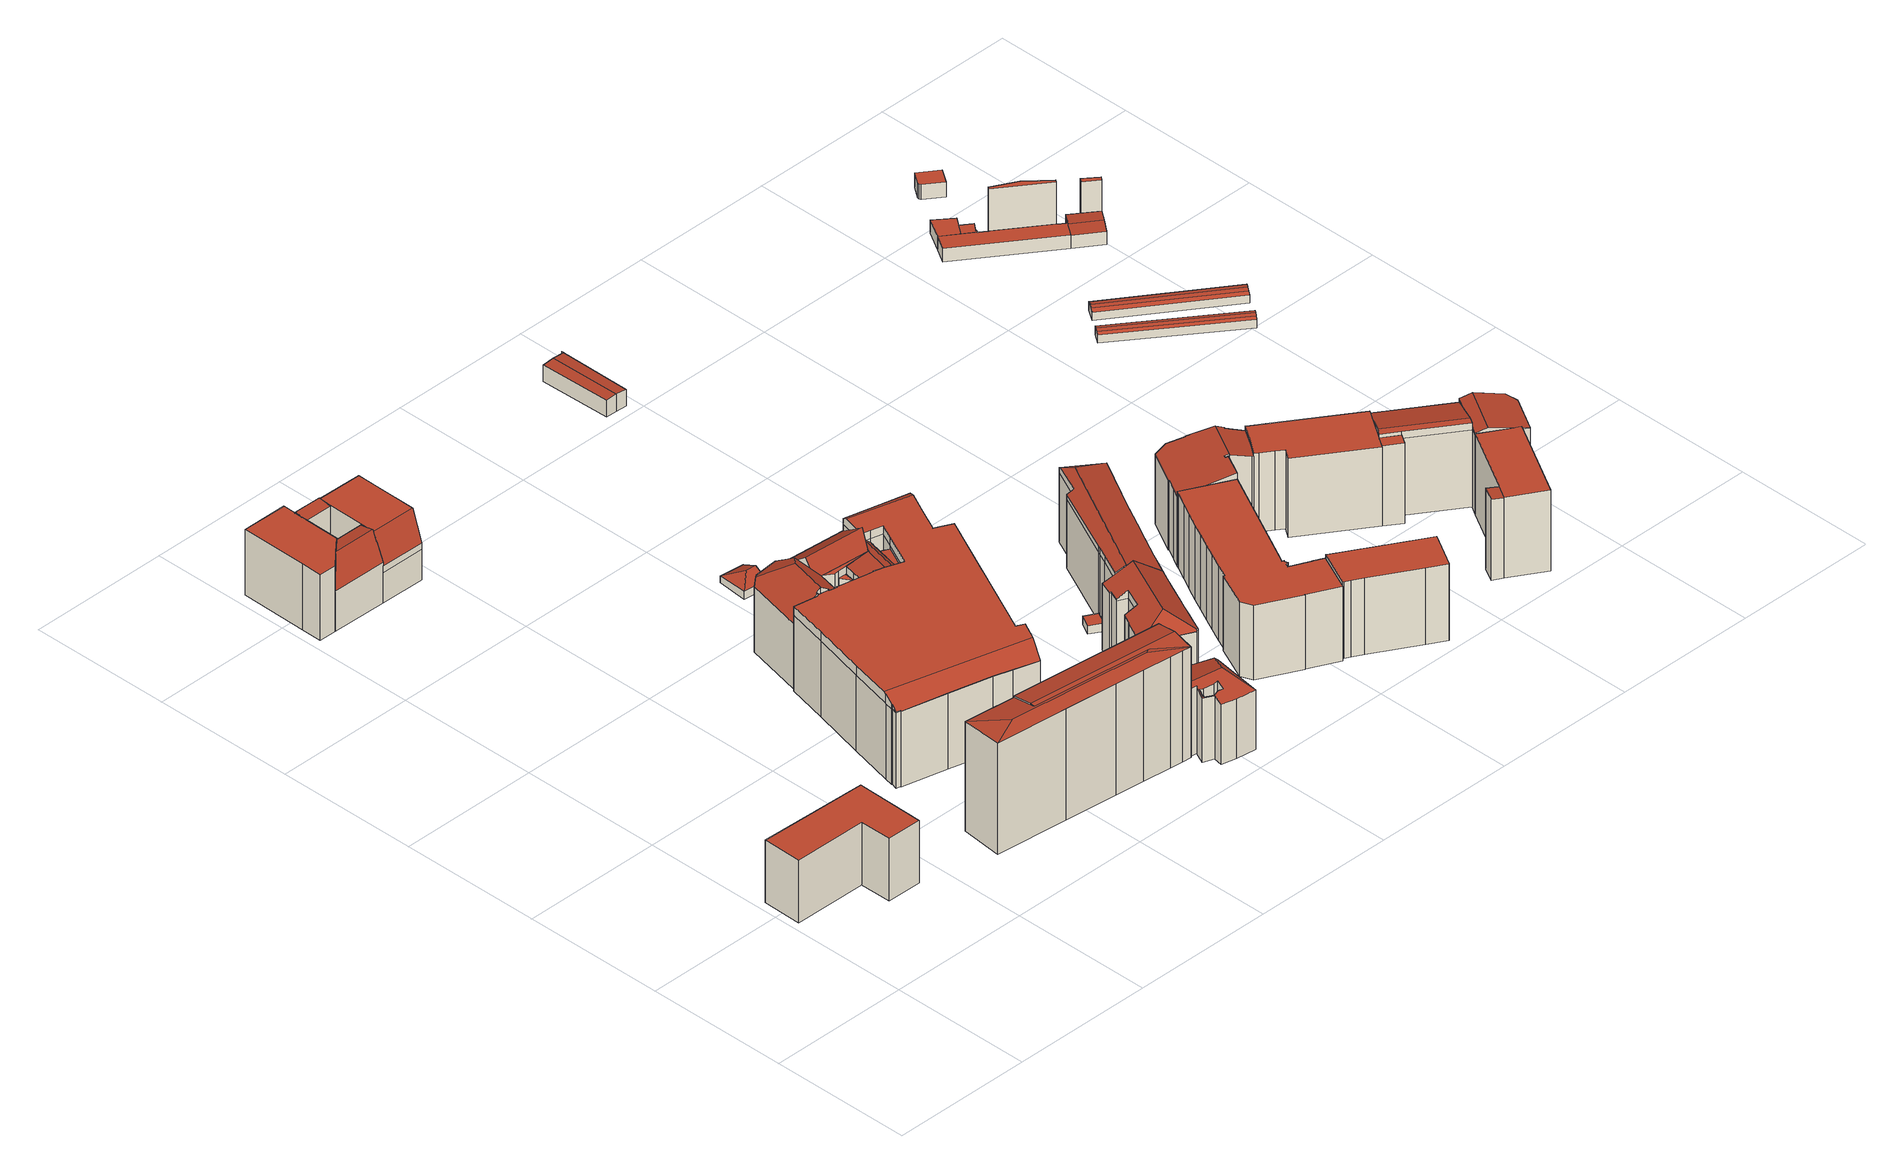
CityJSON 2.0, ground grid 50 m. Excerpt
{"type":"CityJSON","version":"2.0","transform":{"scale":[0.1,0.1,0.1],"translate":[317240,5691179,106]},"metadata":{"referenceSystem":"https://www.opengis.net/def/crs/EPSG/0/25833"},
"CityObjects":{
"building1":{"type":"Building","attributes":{"Dachtyp_tdc":"tdcPolyFlatRoof","Gemeindeschluessel":14713000,"Dachneigung":0,"QualitaetDacherkennung":45,"Geometrietyp2DReferenz":"3000","function":"31001_9998","roofType":"1000","measuredHeight":22.54},"geometry":[{"type":"MultiSurface","lod":"2","boundaries":[[[0,1,2,3]],[[1,4,5,2]],[[4,6,7,5]],[[6,8,9,7]],[[8,10,11,9]],[[10,0,3,11]],[[10,8,6,4,1,0]],[[3,2,5,7,9,11]]],"semantics":{"surfaces":[{"type":"WallSurface"},{"type":"RoofSurface"},{"type":"GroundSurface"}],"values":[0,0,0,0,0,0,1,2]}}]},
"building2":{"type":"Building","attributes":{"name":"Intercity Hotel","Gemeindeschluessel":14713000,"Geometrietyp2DReferenz":"3000","function":"31001_2071","roofType":"9999"},"children":["building2-1","building2-2","building2-3","building2-4"]},
"building2-1":{"type":"BuildingPart","attributes":{"Dachtyp_tdc":"tdcGableRoof","Dachneigung":67.08,"QualitaetDacherkennung":21,"Geometrietyp2DReferenz":"3000","roofType":"3100","measuredHeight":24.26},"parents":["building2"],"geometry":[{"type":"MultiSurface","lod":"2","boundaries":[[[12,13,14,15,16]],[[17,18,19,20,21]],[[13,12,22,23,24,25]],[[18,17,26,24,23]],[[15,14,21,20]],[[17,21,14,13]],[[27,19,18]],[[16,15,20,19]],[[16,19,27,12]],[[25,24,26]],[[13,25,26,17]],[[23,22,28,27,18]],[[28,22,12,27]]],"semantics":{"surfaces":[{"type":"WallSurface"},{"type":"RoofSurface"},{"type":"GroundSurface"},{"type":"ClosureSurface"}],"values":[0,0,1,1,2,3,0,3,3,0,3,0,3]}}]},
"building2-2":{"type":"BuildingPart","attributes":{"Dachtyp_tdc":"tdcCutGableRoof","Dachneigung":0.034,"QualitaetDacherkennung":33,"Geometrietyp2DReferenz":"3000","roofType":"9999","measuredHeight":23.94},"parents":["building2"],"geometry":[{"type":"MultiSurface","lod":"2","boundaries":[[[29,16,15,30]],[[19,31,32,20]],[[31,33,34,32]],[[33,35,36,34]],[[37,38,39,40,41,42]],[[19,27,28,43,31]],[[44,45,46,47,39,38,48,43,28,22]],[[29,49,45,44,12,16]],[[33,37,42,35]],[[31,43,48,38,37,33]],[[36,30,15,20,32,34]],[[30,36,35,29]],[[20,15,16,19]],[[12,44,22]],[[16,12,27,19]],[[27,12,22,28]],[[49,46,45]],[[40,39,47]],[[35,42,41,49,29]],[[49,41,40,47,46]]],"semantics":{"surfaces":[{"type":"WallSurface"},{"type":"RoofSurface"},{"type":"GroundSurface"},{"type":"ClosureSurface"}],"values":[0,0,0,0,1,1,1,0,0,0,2,3,3,0,3,3,0,0,3,3]}}]},
"building2-3":{"type":"BuildingPart","attributes":{"Dachtyp_tdc":"tdcGableRoof","Dachneigung":66.78,"QualitaetDacherkennung":19,"Geometrietyp2DReferenz":"3000","roofType":"3100","measuredHeight":24.36},"parents":["building2"],"geometry":[{"type":"MultiSurface","lod":"2","boundaries":[[[50,51,52,36,35,42]],[[53,49,29,30,54]],[[51,50,40,47,55,56,57]],[[49,53,58,56,55,46]],[[36,52,54,30]],[[54,52,51,53]],[[50,42,41]],[[35,36,30,29]],[[35,29,49,41,42]],[[56,58,57]],[[57,58,53,51]],[[41,40,50]],[[46,55,47]],[[49,46,47,40,41]]],"semantics":{"surfaces":[{"type":"WallSurface"},{"type":"RoofSurface"},{"type":"GroundSurface"},{"type":"ClosureSurface"}],"values":[0,0,1,1,2,3,0,3,3,0,3,0,0,3]}}]},
"building2-4":{"type":"BuildingPart","attributes":{"Dachtyp_tdc":"tdcPolyFlatRoof","Dachneigung":0,"QualitaetDacherkennung":39,"Geometrietyp2DReferenz":"3000","roofType":"1000","measuredHeight":23.86},"parents":["building2"],"geometry":[{"type":"MultiSurface","lod":"2","boundaries":[[[59,60,53,54,14,13]],[[61,62,63,52,51]],[[62,64,65,63]],[[64,66,67,65]],[[66,68,17,21,67]],[[66,64,62,61,57,58,60,59,25,26,68]],[[21,14,54,52,63,65,67]],[[13,25,59]],[[26,17,68]],[[13,14,21,17]],[[13,17,26,25]],[[51,57,61]],[[58,53,60]],[[51,52,54,53]],[[51,53,58,57]]],"semantics":{"surfaces":[{"type":"WallSurface"},{"type":"RoofSurface"},{"type":"GroundSurface"},{"type":"ClosureSurface"}],"values":[0,0,0,0,0,1,2,0,0,3,3,0,0,3,3]}}]},
"building3":{"type":"Building","attributes":{"name":"Adina Apartment Hotel","Dachtyp_tdc":"tdcHipRoof","Gemeindeschluessel":14713000,"Dachneigung":10.27,"QualitaetDacherkennung":16,"Geometrietyp2DReferenz":"3000","function":"31001_2071","roofType":"3200","measuredHeight":41.45},"geometry":[{"type":"MultiSurface","lod":"2","boundaries":[[[69,70,71,72]],[[70,73,74,71]],[[73,75,76,74]],[[75,77,78,76]],[[77,79,80,78]],[[79,81,82,80]],[[81,83,84,82]],[[83,85,86,84]],[[85,87,88,86]],[[87,89,90,88]],[[89,69,72,90]],[[85,83,81,79,91]],[[77,75,92]],[[79,77,92,91]],[[75,73,70,69,89,87,85,91,92]],[[72,71,74,76,78,80,82,84,86,88,90]]],"semantics":{"surfaces":[{"type":"WallSurface"},{"type":"RoofSurface"},{"type":"GroundSurface"}],"values":[0,0,0,0,0,0,0,0,0,0,0,1,1,1,1,2]}}]},
"building4":{"type":"Building","attributes":{"Gemeindeschluessel":14713000,"Dachneigung":79.2,"Dachorientierung":-84.06,"MittlereTraufHoehe":150.75,"QualitaetDacherkennung":18,"ObjektHoehe":41.52,"BodenHoehe":110.35,"Geometrietyp2DReferenz":"3000","AbsoluteHoehe":151.86,"Dachflaeche":809.35,"function":"31001_9998","roofType":"3100","measuredHeight":41.52,"storeysAboveGround":14},"geometry":[{"type":"MultiSurface","lod":"2","boundaries":[[[93,94,95,96]],[[94,97,98,95]],[[97,85,86,98]],[[85,99,100,86]],[[99,101,102,100]],[[101,103,104,102]],[[103,105,106,104]],[[105,107,108,106]],[[107,109,110,108]],[[109,111,112,110]],[[111,113,114,112]],[[113,93,96,114]],[[105,103,101,99,85,97,94]],[[94,93,113,111,109,107,105]],[[96,95,98,86,100,102,104,106,108,110,112,114]]],"semantics":{"surfaces":[{"type":"WallSurface"},{"type":"RoofSurface"},{"type":"GroundSurface"}],"values":[0,0,0,0,0,0,0,0,0,0,0,0,1,1,2]}}]},
"building5":{"type":"Building","attributes":{"name":"Brühl-Arkaden","Dachtyp_tdc":"tdcFreeFormRoof","Gemeindeschluessel":14713000,"Dachneigung":0.736,"QualitaetDacherkennung":12,"Geometrietyp2DReferenz":"3000","function":"31001_2052","roofType":"5000","measuredHeight":31.21},"geometry":[{"type":"MultiSurface","lod":"2","boundaries":[[[115,116,117,118]],[[118,117,119,120]],[[120,119,121,122]],[[122,121,123,124]],[[124,123,125,126]],[[126,125,127,128]],[[128,127,129,130]],[[130,129,131,132]],[[132,131,133,134]],[[134,133,135,136]],[[136,135,137,138]],[[138,137,139,140]],[[140,139,141,142]],[[142,141,143,144]],[[144,143,145,146,147]],[[148,149,150,151]],[[152,153,154,149,148]],[[151,150,155,156]],[[156,155,157,158]],[[159,160,161]],[[162,163,160,159]],[[161,164,165]],[[165,164,166,167]],[[167,166,168,169]],[[169,168,170,171]],[[171,170,172,173]],[[174,175,176]],[[177,178,163,162]],[[176,178,177]],[[147,146,179,180]],[[180,179,153,152]],[[181,182,183,184,185,186,187,188,189,190,191,192,193,194,195,196,197,198,199,200,201,202,203,204,205,206,207,208,209,210,211,212,213,214,215,216,217,218,219,220,221]],[[173,222,182,181]],[[222,223,183,182]],[[223,224,184,183]],[[224,225,185,184]],[[225,226,186,185]],[[226,115,187,186]],[[115,118,188,187]],[[118,120,189,188]],[[120,122,190,189]],[[122,124,191,190]],[[124,126,192,191]],[[126,128,193,192]],[[128,130,194,193]],[[130,132,195,194]],[[132,134,196,195]],[[134,136,197,196]],[[136,138,198,197]],[[138,140,199,198]],[[140,142,200,199]],[[142,144,201,200]],[[144,147,202,201]],[[147,180,203,202]],[[180,152,204,203]],[[152,148,205,204]],[[148,151,206,205]],[[151,156,207,206]],[[156,158,208,207]],[[158,227,209,208]],[[227,228,210,209]],[[228,229,211,210]],[[229,174,212,211]],[[174,176,213,212]],[[176,177,214,213]],[[177,162,215,214]],[[162,159,216,215]],[[159,161,217,216]],[[161,165,218,217]],[[165,167,219,218]],[[167,169,220,219]],[[169,171,221,220]],[[171,173,181,221]],[[154,153,179,146,145]],[[163,178,176,175,230,231,172,170,168,166,164,161,160]],[[157,155,150,149,154,145,143,141,139,137,135,133,131,129,127,125,123,121,119,117,116,232,233,234,235,236,231,230,237,238,239]],[[227,239,238,228]],[[158,157,239,227]],[[228,238,237,229]],[[229,237,230,175,174]],[[222,236,235,223]],[[173,172,231,236,222]],[[223,235,234,224]],[[224,234,233,225]],[[225,233,232,226]],[[226,232,116,115]]],"semantics":{"surfaces":[{"type":"WallSurface"},{"type":"GroundSurface"},{"type":"RoofSurface"}],"values":[0,0,0,0,0,0,0,0,0,0,0,0,0,0,0,0,0,0,0,0,0,0,0,0,0,0,0,0,0,0,0,1,0,0,0,0,0,0,0,0,0,0,0,0,0,0,0,0,0,0,0,0,0,0,0,0,0,0,0,0,0,0,0,0,0,0,0,0,0,0,0,0,0,2,2,2,0,0,0,0,0,0,0,0,0,0]}}]},
"building6":{"type":"Building","attributes":{"name":"Brühl-Arkaden","Gemeindeschluessel":14713000,"Geometrietyp2DReferenz":"3000","function":"31001_2052","roofType":"9999"},"children":["building6-1","building6-2","building6-3","building6-4","building6-5","building6-6","building6-7"]},
"building6-1":{"type":"BuildingPart","attributes":{"Dachtyp_tdc":"tdcPolyFlatRoof","Dachneigung":37.87,"QualitaetDacherkennung":20,"Geometrietyp2DReferenz":"3000","roofType":"2100","measuredHeight":25.48},"parents":["building6"],"geometry":[{"type":"MultiSurface","lod":"2","boundaries":[[[240,241,242,243,244,245]],[[246,247,248,249,250]],[[247,251,252,253,248]],[[251,247,246,254,241,240,255]],[[243,242,256,249,248,253]],[[246,250,257,254]],[[254,257,256,242,241]],[[250,249,256,257]],[[245,255,240]],[[244,243,253,252]],[[245,244,252,251,255]]],"semantics":{"surfaces":[{"type":"WallSurface"},{"type":"RoofSurface"},{"type":"GroundSurface"},{"type":"ClosureSurface"}],"values":[0,0,0,1,2,0,3,3,0,3,3]}}]},
"building6-2":{"type":"BuildingPart","attributes":{"Dachtyp_tdc":"tdcFreeFormRoof","Dachneigung":40.41,"QualitaetDacherkennung":44,"Geometrietyp2DReferenz":"3000","roofType":"5000","measuredHeight":31.97},"parents":["building6"],"geometry":[{"type":"MultiSurface","lod":"2","boundaries":[[[258,259,260,261]],[[259,262,263,260]],[[262,264,265,263]],[[264,266,267,265]],[[266,268,269,267]],[[268,270,271,269]],[[270,272,273,271]],[[272,274,275,273]],[[274,276,277,275]],[[276,278,279,277]],[[278,280,281,279]],[[280,282,283,284,285,281]],[[286,287,288,289,290,291]],[[287,258,261,288]],[[292,282,280,278,293]],[[278,276,274,272,270,268,293]],[[268,266,264,262,259,258,287,286,294,295,292,293]],[[261,260,263,265,267,269,271,273,275,277,279,281,285,296,289,288]],[[297,283,282,292]],[[296,285,284,298]],[[298,284,283,297]],[[286,291,294]],[[295,297,292]],[[296,298,290,289]],[[290,298,297,295,294,291]]],"semantics":{"surfaces":[{"type":"WallSurface"},{"type":"RoofSurface"},{"type":"GroundSurface"},{"type":"ClosureSurface"}],"values":[0,0,0,0,0,0,0,0,0,0,0,0,0,0,1,1,1,2,0,3,3,0,0,3,3]}}]},
"building6-3":{"type":"BuildingPart","attributes":{"Dachtyp_tdc":"tdcGableRoof","Dachneigung":36.75,"QualitaetDacherkennung":35,"Geometrietyp2DReferenz":"3000","roofType":"3100","measuredHeight":32.03},"parents":["building6"],"geometry":[{"type":"MultiSurface","lod":"2","boundaries":[[[299,300,301,302]],[[252,290,289,253]],[[284,299,302,285]],[[283,297,295,303,304,305,299]],[[251,255,245,306,304,303,294,291]],[[252,251,291,290]],[[299,305,307,300]],[[284,283,299]],[[302,301,243,253,289,296,285]],[[301,300,244,243]],[[253,243,244,252]],[[285,296,298,284]],[[296,289,290,298]],[[294,303,295]],[[298,297,283,284]],[[290,291,294,295,297,298]],[[244,245,255,251,252]],[[306,307,305,304]],[[300,307,306,245,244]]],"semantics":{"surfaces":[{"type":"WallSurface"},{"type":"RoofSurface"},{"type":"GroundSurface"},{"type":"ClosureSurface"}],"values":[0,0,0,1,1,0,0,0,2,3,3,3,3,0,3,3,3,0,3]}}]},
"building6-4":{"type":"BuildingPart","attributes":{"Dachtyp_tdc":"tdcPolyFlatRoof","Dachneigung":0,"QualitaetDacherkennung":50,"Geometrietyp2DReferenz":"3000","roofType":"1000","measuredHeight":25.52},"parents":["building6"],"geometry":[{"type":"MultiSurface","lod":"2","boundaries":[[[308,309,310,311]],[[309,312,313,314,310]],[[309,308,315,312]],[[314,311,310]],[[315,313,312]],[[311,314,313,315,308]]],"semantics":{"surfaces":[{"type":"WallSurface"},{"type":"RoofSurface"},{"type":"GroundSurface"},{"type":"ClosureSurface"}],"values":[0,0,1,2,0,3]}}]},
"building6-5":{"type":"BuildingPart","attributes":{"Dachtyp_tdc":"tdcPolyFlatRoof","Dachneigung":4.06,"QualitaetDacherkennung":42,"Geometrietyp2DReferenz":"3000","roofType":"2100","measuredHeight":25.73},"parents":["building6"],"geometry":[{"type":"MultiSurface","lod":"2","boundaries":[[[316,317,318,319,320]],[[317,321,322,318]],[[321,323,324,322]],[[323,325,326,324]],[[325,327,328,326]],[[327,329,330,331,328]],[[327,325,323,321,317,316,332,333,334,329]],[[331,256,242,319,318,322,324,326,328]],[[334,254,257,330,329]],[[257,256,331,330]],[[241,254,334,333]],[[242,256,257,254,241]],[[320,332,316]],[[242,241,333,332,320,319]]],"semantics":{"surfaces":[{"type":"WallSurface"},{"type":"RoofSurface"},{"type":"GroundSurface"},{"type":"ClosureSurface"}],"values":[0,0,0,0,0,0,1,2,0,3,0,3,0,3]}}]},
"building6-6":{"type":"BuildingPart","attributes":{"Dachtyp_tdc":"tdcGableRoof","Dachneigung":40.98,"QualitaetDacherkennung":14,"Geometrietyp2DReferenz":"3000","roofType":"3100","measuredHeight":27.46},"parents":["building6"],"geometry":[{"type":"MultiSurface","lod":"2","boundaries":[[[335,308,311]],[[313,336,337,314]],[[336,320,319,337]],[[307,338,339,301,300]],[[338,340,341,339]],[[340,342,343,341]],[[342,344,345,343]],[[338,307,306,332,320,336]],[[336,313,315,335,344,342,340,338]],[[345,311,314,337,319,242,243,301,339,341,343]],[[344,335,311,345]],[[315,308,335]],[[313,314,311,308,315]],[[245,240,241,333,332,306]],[[243,242,241,240,245,244]],[[300,301,243,244]],[[300,244,245,306,307]],[[242,319,320,332,333,241]]],"semantics":{"surfaces":[{"type":"WallSurface"},{"type":"RoofSurface"},{"type":"GroundSurface"},{"type":"ClosureSurface"}],"values":[0,0,0,0,0,0,0,1,1,2,0,0,3,0,3,3,3,3]}}]},
"building6-7":{"type":"BuildingPart","attributes":{"Dachtyp_tdc":"tdcFreeFormRoof","Dachneigung":44.8,"QualitaetDacherkennung":25,"Geometrietyp2DReferenz":"3000","roofType":"5000","measuredHeight":23.32},"parents":["building6"],"geometry":[{"type":"MultiSurface","lod":"2","boundaries":[[[330,250,249,331]],[[346,257,250]],[[346,250,330]],[[346,330,257]],[[331,249,256]],[[256,249,250,257]],[[331,256,257,330]]],"semantics":{"surfaces":[{"type":"WallSurface"},{"type":"RoofSurface"},{"type":"GroundSurface"},{"type":"ClosureSurface"}],"values":[0,1,1,1,2,3,3]}}]},
"building7":{"type":"Building","attributes":{"Dachtyp_tdc":"tdcFreeFormRoof","Gemeindeschluessel":14713000,"Dachneigung":18.09,"QualitaetDacherkennung":13,"Geometrietyp2DReferenz":"3000","function":"31001_9998","roofType":"5000","measuredHeight":25.22},"geometry":[{"type":"MultiSurface","lod":"2","boundaries":[[[347,348,349,350]],[[348,351,352,349]],[[351,353,354,352]],[[353,355,356,354]],[[355,357,358,356]],[[359,360,361,362]],[[360,363,364,361]],[[363,365,366,364]],[[365,367,84,366]],[[367,368,82,84]],[[369,370,371,372,373]],[[372,371,374,368,375]],[[365,363,360,359,376,377,373,372,375,367],[357,355,353,351,348,347,378,379,380,381]],[[368,367,375]],[[370,374,371]],[[377,369,373]],[[82,382,383,384,385,386,362,361,364,366,84],[358,387,388,389,390,350,349,352,354,356]],[[368,374,382,82]],[[374,370,383,382]],[[370,369,384,383]],[[369,377,385,384]],[[377,376,386,385]],[[376,359,362,386]],[[357,381,387,358]],[[381,380,388,387]],[[380,379,389,388]],[[379,378,390,389]],[[378,347,350,390]]],"semantics":{"surfaces":[{"type":"WallSurface"},{"type":"RoofSurface"},{"type":"GroundSurface"}],"values":[0,0,0,0,0,0,0,0,0,0,1,1,1,0,0,0,2,0,0,0,0,0,0,0,0,0,0,0]}}]},
"building8":{"type":"Building","attributes":{"Dachtyp_tdc":"tdcHipAndGableRoof","Gemeindeschluessel":14713000,"Dachneigung":27.34,"QualitaetDacherkennung":70,"Geometrietyp2DReferenz":"3000","function":"31001_9998","roofType":"5000","measuredHeight":5.38},"geometry":[{"type":"MultiSurface","lod":"2","boundaries":[[[391,392,393,394]],[[392,395,396,393]],[[395,397,398,396]],[[397,391,394,398]],[[395,392,399]],[[391,397,400]],[[392,391,400,399]],[[397,395,399,400]],[[394,393,396,398]]],"semantics":{"surfaces":[{"type":"WallSurface"},{"type":"RoofSurface"},{"type":"GroundSurface"}],"values":[0,0,0,0,1,0,1,1,2]}}]},
"building9":{"type":"Building","attributes":{"Dachtyp_tdc":"tdcFreeFormRoof","Gemeindeschluessel":14713000,"Dachneigung":33.81,"QualitaetDacherkennung":24,"Geometrietyp2DReferenz":"3000","function":"31001_9998","roofType":"5000","measuredHeight":30.29},"geometry":[{"type":"MultiSurface","lod":"2","boundaries":[[[401,402,403,404]],[[402,405,406,403]],[[405,407,408,406]],[[407,409,410,408]],[[409,411,412,410]],[[411,413,414,412]],[[413,415,416,414]],[[415,417,418,416]],[[417,419,420,418]],[[419,421,422,420]],[[421,423,424,422]],[[423,425,426,424]],[[425,427,428,426]],[[427,429,430,428]],[[429,431,432,430]],[[431,433,434,432]],[[433,435,436,434]],[[435,437,438,436]],[[437,439,440,438]],[[439,441,442,440]],[[441,443,444,442]],[[443,445,446,444]],[[445,447,448,446]],[[447,401,404,448]],[[449,450,451,452,453,454]],[[455,456,457,453,452,458,459,460,461,462,463,464]],[[465,466,467,468,469,470,454,453,457,471,472,441,473,474,475]],[[435,475,474,437]],[[433,465,475,435]],[[437,474,473,439]],[[439,473,441]],[[443,472,471,445]],[[441,472,443]],[[445,471,457,456,447]],[[423,470,469,425]],[[421,449,454,470,423]],[[425,469,468,427]],[[427,468,467,429]],[[429,467,466,431]],[[431,466,465,433]],[[402,464,463,405]],[[401,455,464,402]],[[405,463,462,407]],[[407,462,461,409]],[[409,461,460,411]],[[411,460,459,413]],[[413,459,458,415]],[[415,458,452,451,417]],[[447,456,455,401]],[[417,451,450,419]],[[419,450,449,421]],[[404,403,406,408,410,412,414,416,418,420,422,424,426,428,430,432,434,436,438,440,442,444,446,448]]],"semantics":{"surfaces":[{"type":"WallSurface"},{"type":"RoofSurface"},{"type":"GroundSurface"}],"values":[0,0,0,0,0,0,0,0,0,0,0,0,0,0,0,0,0,0,0,0,0,0,0,0,1,1,1,0,0,0,0,0,0,0,0,0,0,0,0,0,0,0,0,0,0,0,0,0,0,0,0,2]}}]},
"building10":{"type":"Building","attributes":{"name":"Kriminalmuseum des Mittelalters","Dachtyp_tdc":"tdcPolyFlatRoof","Gemeindeschluessel":14713000,"Dachneigung":0,"QualitaetDacherkennung":33,"Geometrietyp2DReferenz":"3000","function":"31001_3034","roofType":"1000","measuredHeight":3},"geometry":[{"type":"MultiSurface","lod":"2","boundaries":[[[476,477,478,479]],[[477,480,481,478]],[[480,482,483,481]],[[482,484,485,483]],[[484,476,479,485]],[[484,482,480,477,476]],[[479,478,481,483,485]]],"semantics":{"surfaces":[{"type":"WallSurface"},{"type":"RoofSurface"},{"type":"GroundSurface"}],"values":[0,0,0,0,0,1,2]}}]},
"building11":{"type":"Building","attributes":{"name":"Kriminalmuseum des Mittelalters","Dachtyp_tdc":"tdcFreeFormRoof","Gemeindeschluessel":14713000,"Dachneigung":23.31,"QualitaetDacherkennung":27,"Geometrietyp2DReferenz":"3000","function":"31001_3034","roofType":"5000","measuredHeight":29.82},"geometry":[{"type":"MultiSurface","lod":"2","boundaries":[[[486,487,488,489]],[[487,490,491,488]],[[490,492,493,491]],[[492,494,495,493]],[[494,496,497,495]],[[496,498,499,497]],[[498,500,501,499]],[[500,502,503,501]],[[502,456,504,503]],[[456,505,506,504]],[[505,507,508,506]],[[507,509,479,508]],[[509,510,485,479]],[[510,511,483,485]],[[511,512,513,483]],[[512,514,515,513]],[[514,516,517,515]],[[516,518,519,517]],[[518,486,489,519]],[[518,520,521,522]],[[521,523,524,525,526,527,528,529,522]],[[530,531,518,522,529,532,456,533,534,535,536,537,538,539]],[[487,530,539,490]],[[490,539,538,492]],[[492,538,537,494]],[[494,537,536,496]],[[496,536,535,498]],[[498,535,534,500]],[[500,534,533,502]],[[502,533,456]],[[456,532,505]],[[505,532,529,528,507]],[[486,531,530,487]],[[518,531,486]],[[509,527,526,510]],[[507,528,527,509]],[[510,526,525,511]],[[511,525,524,512]],[[512,524,523,514]],[[514,523,521,520,516]],[[516,520,518]],[[489,488,491,493,495,497,499,501,503,504,506,508,479,485,483,513,515,517,519]]],"semantics":{"surfaces":[{"type":"WallSurface"},{"type":"RoofSurface"},{"type":"GroundSurface"}],"values":[0,0,0,0,0,0,0,0,0,0,0,0,0,0,0,0,0,0,0,1,1,1,0,0,0,0,0,0,0,0,0,0,0,0,0,0,0,0,0,0,0,2]}}]},
"building12":{"type":"Building","attributes":{"Dachtyp_tdc":"tdcPolyFlatRoof","Gemeindeschluessel":14713000,"Dachneigung":0,"QualitaetDacherkennung":20,"Geometrietyp2DReferenz":"3000","function":"31001_9998","roofType":"1000","measuredHeight":27.01},"geometry":[{"type":"MultiSurface","lod":"2","boundaries":[[[540,541,542,543]],[[541,544,545,542]],[[544,546,547,545]],[[546,548,549,547]],[[548,550,551,549]],[[550,552,553,551]],[[552,554,555,553]],[[554,556,557,555]],[[556,558,559,557]],[[558,560,561,559]],[[560,562,563,561]],[[562,564,565,563]],[[564,566,567,565]],[[566,568,569,567]],[[568,570,571,569]],[[570,572,573,571]],[[572,574,575,573]],[[574,576,577,575]],[[576,578,579,577]],[[578,580,581,579]],[[580,582,583,581]],[[582,584,585,583]],[[584,586,587,585]],[[586,588,589,587]],[[588,590,591,589]],[[590,592,593,591]],[[592,594,595,593]],[[594,596,597,595]],[[596,598,599,597]],[[598,540,543,599]],[[598,596,594,592,590,588,586,584,582,580,578,576,574,572,570,568,566,564,562,560,558,556,554,552,550,548,546,544,541,540]],[[543,542,545,547,549,551,553,555,557,559,561,563,565,567,569,571,573,575,577,579,581,583,585,587,589,591,593,595,597,599]]],"semantics":{"surfaces":[{"type":"WallSurface"},{"type":"RoofSurface"},{"type":"GroundSurface"}],"values":[0,0,0,0,0,0,0,0,0,0,0,0,0,0,0,0,0,0,0,0,0,0,0,0,0,0,0,0,0,0,1,2]}}]},
"building13":{"type":"Building","attributes":{"Gemeindeschluessel":14713000,"Dachneigung":84.86,"Dachorientierung":179.43,"MittlereTraufHoehe":114.56,"QualitaetDacherkennung":86,"ObjektHoehe":6.2,"BodenHoehe":108.62,"Geometrietyp2DReferenz":"3000","AbsoluteHoehe":114.82,"Dachflaeche":208.12,"function":"31001_9998","roofType":"3100","measuredHeight":6.2,"storeysAboveGround":2},"geometry":[{"type":"MultiSurface","lod":"2","boundaries":[[[600,601,602,603]],[[601,604,605,602]],[[604,606,607,605]],[[606,608,609,607]],[[608,610,611,609]],[[610,612,613,611]],[[612,600,603,613]],[[600,612,610,608,606]],[[606,604,601,600]],[[603,602,605,607,609,611,613]]],"semantics":{"surfaces":[{"type":"WallSurface"},{"type":"RoofSurface"},{"type":"GroundSurface"}],"values":[0,0,0,0,0,0,0,1,1,2]}}]},
"building14":{"type":"Building","attributes":{"Dachtyp_tdc":"tdcPolyFlatRoof","Gemeindeschluessel":14713000,"Dachneigung":0,"QualitaetDacherkennung":39,"Geometrietyp2DReferenz":"3000","function":"31001_9998","roofType":"1000","measuredHeight":27.72},"geometry":[{"type":"MultiSurface","lod":"2","boundaries":[[[614,615,616,617]],[[614,618,619,620,621,622,623,624,625,626,615]],[[616,627,628,629,630,631,632,633,634,635,617]],[[615,626,627,616]],[[626,625,628,627]],[[625,624,629,628]],[[624,623,630,629]],[[623,622,631,630]],[[622,621,632,631]],[[621,620,633,632]],[[620,619,634,633]],[[619,618,635,634]],[[618,614,617,635]]],"semantics":{"surfaces":[{"type":"WallSurface"},{"type":"RoofSurface"},{"type":"GroundSurface"}],"values":[0,1,2,0,0,0,0,0,0,0,0,0,0]}}]},
"building15":{"type":"Building","attributes":{"name":"Park Hotel","Gemeindeschluessel":14713000,"Dachtyp_tdc":"tdcFreeFormRoof","Dachneigung":13.32,"QualitaetDacherkennung":11,"Geometrietyp2DReferenz":"3000","function":"31001_2071","roofType":"5000","measuredHeight":29.7},"geometry":[{"type":"MultiSurface","lod":"2","boundaries":[[[636,637,638,639]],[[637,640,641,638]],[[640,642,643,641]],[[642,644,645,643]],[[644,646,647,645]],[[646,648,649,647]],[[648,650,651,649]],[[650,652,653,651]],[[652,654,655,653]],[[654,656,657,655]],[[656,658,659,657]],[[658,660,661,659]],[[660,662,663,661]],[[662,664,665,663]],[[664,666,667,665]],[[666,668,669,667]],[[668,670,671,669]],[[670,672,673,671]],[[672,674,675,673]],[[674,636,639,675]],[[674,672,670,668,666,664,662,660,658,676,677,640,637,636]],[[652,650,648,646,644,642,677,676,656,654]],[[642,640,677]],[[658,656,676]],[[639,638,641,643,645,647,649,651,653,655,657,659,661,663,665,667,669,671,673,675]]],"semantics":{"surfaces":[{"type":"WallSurface"},{"type":"RoofSurface"},{"type":"GroundSurface"}],"values":[0,0,0,0,0,0,0,0,0,0,0,0,0,0,0,0,0,0,0,0,1,1,0,0,2]}}]},
"building16":{"type":"Building","attributes":{"Dachtyp_tdc":"tdcPolyFlatRoof","Gemeindeschluessel":14713000,"Dachneigung":0,"QualitaetDacherkennung":59,"Geometrietyp2DReferenz":"3000","function":"31001_9998","roofType":"1000","measuredHeight":28.65},"geometry":[{"type":"MultiSurface","lod":"2","boundaries":[[[678,679,680,681]],[[679,682,683,680]],[[682,684,685,683]],[[684,686,651,685]],[[686,687,649,651]],[[687,688,647,649]],[[688,689,690,647]],[[689,691,692,690]],[[691,693,694,692]],[[693,695,696,694]],[[695,678,681,696]],[[695,693,691,689,688,687,686,684,682,679,678]],[[681,680,683,685,651,649,647,690,692,694,696]]],"semantics":{"surfaces":[{"type":"WallSurface"},{"type":"RoofSurface"},{"type":"GroundSurface"}],"values":[0,0,0,0,0,0,0,0,0,0,0,1,2]}}]},
"building17":{"type":"Building","attributes":{"Gemeindeschluessel":14713000,"Geometrietyp2DReferenz":"3000","function":"31001_9998","roofType":"9999"},"children":["building17-1","building17-2","building17-3","building17-4","building17-5"]},
"building17-1":{"type":"BuildingPart","attributes":{"Dachtyp_tdc":"tdcPolyFlatRoof","Dachneigung":0,"QualitaetDacherkennung":53,"Geometrietyp2DReferenz":"3000","roofType":"1000","measuredHeight":29.12},"parents":["building17"],"geometry":[{"type":"MultiSurface","lod":"2","boundaries":[[[697,698,699,700,701]],[[698,702,696,699]],[[702,703,704,705,696]],[[703,702,698,697]],[[700,699,696,705]],[[701,700,705,704]],[[701,704,703,697]]],"semantics":{"surfaces":[{"type":"WallSurface"},{"type":"RoofSurface"},{"type":"GroundSurface"},{"type":"ClosureSurface"}],"values":[0,0,0,1,2,3,3]}}]},
"building17-2":{"type":"BuildingPart","attributes":{"Dachtyp_tdc":"tdcGableRoof","Dachneigung":13.38,"QualitaetDacherkennung":18,"Geometrietyp2DReferenz":"3000","roofType":"3100","measuredHeight":30.72},"parents":["building17"],"geometry":[{"type":"MultiSurface","lod":"2","boundaries":[[[704,706,694,705]],[[706,707,708,694]],[[709,701,700,710]],[[711,712,713,714,715]],[[706,714,713,716,717,707]],[[704,703,715,714,706]],[[709,718,719,712,711,697,701]],[[700,705,694,708,710]],[[705,700,701,704]],[[710,708,707,709]],[[715,703,697,711]],[[701,697,703,704]],[[713,712,719,716]],[[717,718,709,707]],[[718,717,716,719]]],"semantics":{"surfaces":[{"type":"WallSurface"},{"type":"RoofSurface"},{"type":"GroundSurface"},{"type":"ClosureSurface"}],"values":[0,0,0,1,1,0,0,2,3,3,0,3,0,3,3]}}]},
"building17-3":{"type":"BuildingPart","attributes":{"Dachtyp_tdc":"tdcFreeFormRoof","Dachneigung":11.71,"QualitaetDacherkennung":12,"Geometrietyp2DReferenz":"3000","roofType":"5000","measuredHeight":30.81},"parents":["building17"],"geometry":[{"type":"MultiSurface","lod":"2","boundaries":[[[720,721,722,723]],[[721,724,725,722]],[[724,726,727,725]],[[728,718,709,710,729]],[[730,720,723,708,707]],[[721,731,732,733,734,735,724]],[[732,736,716,719,737,733]],[[728,737,719,718]],[[730,736,732,731,720]],[[724,735,726]],[[720,731,721]],[[723,722,725,727,729,710,708]],[[729,727,726,728]],[[707,717,730]],[[707,708,710,709]],[[707,709,718,717]],[[733,737,734]],[[726,735,734,737,728]],[[736,730,717,716]],[[716,717,718,719]]],"semantics":{"surfaces":[{"type":"WallSurface"},{"type":"RoofSurface"},{"type":"GroundSurface"},{"type":"ClosureSurface"}],"values":[0,0,0,0,0,1,1,0,0,0,0,2,3,0,3,3,0,3,0,3]}}]},
"building17-4":{"type":"BuildingPart","attributes":{"Dachtyp_tdc":"tdcPolyFlatRoof","Dachneigung":0,"QualitaetDacherkennung":57,"Geometrietyp2DReferenz":"3000","roofType":"1000","measuredHeight":29.26},"parents":["building17"],"geometry":[{"type":"MultiSurface","lod":"2","boundaries":[[[738,739,740,727,726,735]],[[739,741,742,743,740]],[[744,737,728,729,745,746]],[[744,741,739,738,734,737]],[[727,740,743,745,729]],[[746,742,741,744]],[[746,745,743,742]],[[735,734,738]],[[726,727,729,728]],[[726,728,737,734,735]]],"semantics":{"surfaces":[{"type":"WallSurface"},{"type":"RoofSurface"},{"type":"GroundSurface"},{"type":"ClosureSurface"}],"values":[0,0,0,1,2,0,3,0,3,3]}}]},
"building17-5":{"type":"BuildingPart","attributes":{"Dachtyp_tdc":"tdcPolyFlatRoof","Dachneigung":2.87,"QualitaetDacherkennung":37,"Geometrietyp2DReferenz":"3000","roofType":"2100","measuredHeight":29.34},"parents":["building17"],"geometry":[{"type":"MultiSurface","lod":"2","boundaries":[[[747,748,749,750]],[[748,746,745,749]],[[746,748,747,742]],[[743,750,749,745]],[[742,747,750,743]],[[743,745,746,742]]],"semantics":{"surfaces":[{"type":"WallSurface"},{"type":"RoofSurface"},{"type":"GroundSurface"},{"type":"ClosureSurface"}],"values":[0,0,1,2,0,3]}}]},
"building18":{"type":"Building","attributes":{"Gemeindeschluessel":14713000,"Dachneigung":77.06,"Dachorientierung":-53.54,"MittlereTraufHoehe":112,"QualitaetDacherkennung":100,"ObjektHoehe":4.01,"BodenHoehe":108.99,"Geometrietyp2DReferenz":"3000","AbsoluteHoehe":113,"Dachflaeche":229.81,"function":"31001_9998","roofType":"3400","measuredHeight":4.01,"storeysAboveGround":1},"geometry":[{"type":"MultiSurface","lod":"2","boundaries":[[[751,752,753,754]],[[752,755,756,753]],[[755,757,758,756]],[[757,751,754,758]],[[755,752,759,760,761]],[[751,757,762,763,764]],[[752,751,764,759]],[[757,755,761,762]],[[759,764,763,760]],[[762,761,760,763]],[[754,753,756,758]]],"semantics":{"surfaces":[{"type":"WallSurface"},{"type":"RoofSurface"},{"type":"GroundSurface"}],"values":[0,0,0,0,0,0,1,1,1,1,2]}}]},
"building19":{"type":"Building","attributes":{"Gemeindeschluessel":14713000,"Dachneigung":79.14,"Dachorientierung":-54.75,"MittlereTraufHoehe":112.01,"QualitaetDacherkennung":100,"ObjektHoehe":3.97,"BodenHoehe":109.03,"Geometrietyp2DReferenz":"3000","AbsoluteHoehe":113,"Dachflaeche":262.46,"function":"31001_9998","roofType":"3400","measuredHeight":3.97,"storeysAboveGround":1},"geometry":[{"type":"MultiSurface","lod":"2","boundaries":[[[765,766,767,768]],[[766,769,770,767]],[[769,771,772,770]],[[771,765,768,772]],[[769,766,773,774,775]],[[765,771,776,777,778]],[[766,765,778,773]],[[771,769,775,776]],[[773,778,777,774]],[[776,775,774,777]],[[768,767,770,772]]],"semantics":{"surfaces":[{"type":"WallSurface"},{"type":"RoofSurface"},{"type":"GroundSurface"}],"values":[0,0,0,0,0,0,1,1,1,1,2]}}]},
"building20":{"type":"Building","attributes":{"Gemeindeschluessel":14713000,"Dachneigung":90,"Dachorientierung":0,"MittlereTraufHoehe":113.75,"QualitaetDacherkennung":96,"ObjektHoehe":4.9,"BodenHoehe":108.84,"Geometrietyp2DReferenz":"3000","AbsoluteHoehe":113.75,"Dachflaeche":224.97,"function":"31001_9998","roofType":"1000","measuredHeight":4.9,"storeysAboveGround":2},"children":["building20-1","building20-2","building20-3","building20-4","building20-5"],"geometry":[{"type":"MultiSurface","lod":"2","boundaries":[[[779,780,781,782,783]],[[780,784,785,786,781]],[[787,788,789,790]],[[791,792,793,794]],[[791,787,790,784,780,779,795,796,792]],[[793,797,782,781,786,798,789,788,794]],[[783,795,779]],[[782,797,796,795,783]],[[797,793,792,796]],[[799,800,785,784,790]],[[798,786,785,800]],[[790,789,798,800,799]],[[794,788,787,791]]],"semantics":{"surfaces":[{"type":"WallSurface"},{"type":"RoofSurface"},{"type":"GroundSurface"},{"type":"ClosureSurface"}],"values":[0,0,0,0,1,2,0,3,3,0,3,3,3]}}]},
"building20-1":{"type":"BuildingPart","attributes":{"Dachneigung":90,"Dachorientierung":0,"MittlereTraufHoehe":124.73,"QualitaetDacherkennung":38,"BodenHoehe":108.84,"ObjektTeilHoehe":15.89,"Geometrietyp2DReferenz":"3000","AbsoluteHoehe":124.73,"Dachflaeche":10.04,"roofType":"1000","measuredHeight":15.89,"storeysAboveGround":5},"parents":["building20"],"geometry":[{"type":"MultiSurface","lod":"2","boundaries":[[[801,802,803,804,805]],[[802,806,807,803]],[[806,808,809,807]],[[808,810,811,812,809]],[[810,808,806,802,801]],[[804,803,807,809,812]],[[805,811,810,801]],[[805,804,812,811]]],"semantics":{"surfaces":[{"type":"WallSurface"},{"type":"RoofSurface"},{"type":"GroundSurface"},{"type":"ClosureSurface"}],"values":[0,0,0,0,1,2,0,3]}}]},
"building20-2":{"type":"BuildingPart","attributes":{"Dachneigung":90,"Dachorientierung":0,"MittlereTraufHoehe":129.02,"QualitaetDacherkennung":57,"BodenHoehe":108.84,"ObjektTeilHoehe":20.18,"Geometrietyp2DReferenz":"3000","AbsoluteHoehe":129.02,"Dachflaeche":29.33,"roofType":"1000","measuredHeight":20.18,"storeysAboveGround":7},"parents":["building20"],"geometry":[{"type":"MultiSurface","lod":"2","boundaries":[[[813,814,815,788,787]],[[814,816,817,815]],[[816,818,819,817]],[[818,820,791,794,819]],[[820,818,816,814,813]],[[788,815,817,819,794]],[[787,791,820,813]],[[787,788,794,791]]],"semantics":{"surfaces":[{"type":"WallSurface"},{"type":"RoofSurface"},{"type":"GroundSurface"},{"type":"ClosureSurface"}],"values":[0,0,0,0,1,2,0,3]}}]},
"building20-3":{"type":"BuildingPart","attributes":{"Dachneigung":84.94,"Dachorientierung":-54,"MittlereTraufHoehe":113.65,"QualitaetDacherkennung":100,"BodenHoehe":108.84,"ObjektTeilHoehe":5.07,"Geometrietyp2DReferenz":"3000","AbsoluteHoehe":113.91,"Dachflaeche":108.31,"roofType":"3100","measuredHeight":5.07,"storeysAboveGround":2},"parents":["building20"],"geometry":[{"type":"MultiSurface","lod":"2","boundaries":[[[821,822,823,793,792]],[[822,824,825,823]],[[824,826,827,825]],[[826,805,804,827]],[[811,828,829,812]],[[828,830,831,829]],[[830,783,782,831]],[[832,795,783,830,828]],[[828,811,805,826,824,822,821,832]],[[782,797,793,823,825,827,804,812,829,831]],[[796,795,832]],[[797,782,783,795,796]],[[821,792,796,832]],[[797,796,792,793]],[[812,804,805,811]]],"semantics":{"surfaces":[{"type":"WallSurface"},{"type":"RoofSurface"},{"type":"GroundSurface"},{"type":"ClosureSurface"}],"values":[0,0,0,0,0,0,0,1,1,2,0,3,0,3,3]}}]},
"building20-4":{"type":"BuildingPart","attributes":{"Dachneigung":90,"Dachorientierung":0,"MittlereTraufHoehe":113.63,"QualitaetDacherkennung":100,"BodenHoehe":108.84,"ObjektTeilHoehe":4.79,"Geometrietyp2DReferenz":"3000","AbsoluteHoehe":113.63,"Dachflaeche":58.98,"roofType":"1000","measuredHeight":4.79,"storeysAboveGround":2},"parents":["building20"],"geometry":[{"type":"MultiSurface","lod":"2","boundaries":[[[785,833,834,786]],[[833,835,836,834]],[[835,837,838,836]],[[837,835,833,785,800]],[[798,786,834,836,838]],[[786,798,800,785]],[[798,838,837,800]]],"semantics":{"surfaces":[{"type":"WallSurface"},{"type":"RoofSurface"},{"type":"GroundSurface"},{"type":"ClosureSurface"}],"values":[0,0,0,1,2,3,3]}}]},
"building20-5":{"type":"BuildingPart","attributes":{"Dachneigung":90,"Dachorientierung":0,"MittlereTraufHoehe":113.7,"QualitaetDacherkennung":100,"BodenHoehe":108.84,"ObjektTeilHoehe":4.86,"Geometrietyp2DReferenz":"3000","AbsoluteHoehe":113.7,"Dachflaeche":19.41,"roofType":"1000","measuredHeight":4.86,"storeysAboveGround":2},"parents":["building20"],"geometry":[{"type":"MultiSurface","lod":"2","boundaries":[[[839,840,841,838,837]],[[840,842,843,841]],[[842,844,845,843]],[[844,790,789,845]],[[799,790,844,842,840,839]],[[838,841,843,845,789,798]],[[789,790,799,800,798]],[[837,800,799,839]],[[837,838,798,800]]],"semantics":{"surfaces":[{"type":"WallSurface"},{"type":"RoofSurface"},{"type":"GroundSurface"},{"type":"ClosureSurface"}],"values":[0,0,0,0,1,2,3,0,3]}}]},
"building21":{"type":"Building","attributes":{"Dachtyp_tdc":"tdcPolyFlatRoof","Gemeindeschluessel":14713000,"Dachneigung":0,"QualitaetDacherkennung":44,"Geometrietyp2DReferenz":"3000","function":"31001_2000","roofType":"1000","measuredHeight":5.26},"geometry":[{"type":"MultiSurface","lod":"2","boundaries":[[[846,847,848,849]],[[847,850,851,848]],[[847,846,852,853,854,850]],[[851,855,856,857,849,848]],[[850,854,855,851]],[[854,853,856,855]],[[853,852,857,856]],[[852,846,849,857]]],"semantics":{"surfaces":[{"type":"WallSurface"},{"type":"RoofSurface"},{"type":"GroundSurface"}],"values":[0,0,1,2,0,0,0,0]}}]}
},
"vertices":[
[0,405,260],[2,543,260],[2,543,34],[0,405,34],[387,532,260],[387,532,34],[382,290,260],[382,290,34],[259,292,260],[259,292,34],[259,403,260],[259,403,34],
[271,2569,264],[172,2570,264],[172,2570,30],[271,2569,30],[271,2569,139],[174,2662,161],[272,2660,161],[272,2660,139],[272,2660,30],[174,2662,30],[271,2595,269],[271,2613,272],[173,2614,272],[172,2592,268],[173,2616,268],[272,2646,177],[271,2612,269],
[269,2443,139],[269,2443,30],[431,2658,139],[431,2658,30],[426,2349,139],[426,2349,30],[267,2351,139],[267,2351,30],[426,2349,164],[427,2388,269],[268,2390,269],[268,2386,257],[268,2358,183],[267,2351,164],[430,2609,269],[271,2569,269],[269,2443,269],[268,2416,269],[268,2391,269],[429,2535,269],[269,2443,264],
[267,2351,176],[71,2354,176],[71,2354,30],[170,2444,264],[170,2444,30],[268,2393,273],[116,2395,273],[114,2393,268],[146,2422,268],
[172,2570,268],[170,2444,268],[71,2354,268],[10,2355,268],[10,2355,30],[11,2427,268],[11,2427,30],[15,2664,268],[15,2664,30],[174,2662,268],
[1177,160,445],[1077,170,445],[1077,170,43],[1177,160,43],[889,189,445],[889,189,43],[631,216,445],[631,216,43],[647,362,440],[647,362,43],[1373,284,440],[1373,284,43],[1372,279,440],[1372,279,43],[1357,146,445],[1357,146,43],[1357,141,445],[1357,141,43],[1325,144,445],[1325,144,43],[1281,149,445],[1281,149,43],[1236,200,458],[730,254,458],
[1371,275,447],[1364,214,459],[1364,214,43],[1371,275,43],[1357,147,446],[1357,147,43],[1076,170,445],[1076,170,43],[887,190,445],[887,190,43],[819,197,445],[819,197,43],[823,270,459],[823,270,43],[828,343,445],[828,343,43],[1367,287,445],[1367,287,43],[1372,286,445],[1372,286,43],[1371,277,447],[1371,277,43],
[945,1210,279],[945,1210,310],[945,1208,310],[945,1208,279],[974,1202,310],[974,1202,279],[975,1205,310],[975,1205,279],[979,1204,310],[979,1204,279],[1084,1183,310],[1084,1183,279],[1103,1180,310],[1103,1180,279],[1103,1181,310],[1103,1181,279],[1129,1174,310],[1129,1174,279],[1132,1174,310],[1132,1174,279],[1200,1149,310],[1200,1149,279],[1255,1261,309],[1255,1261,279],[1282,1316,308],[1282,1316,279],[1241,1326,308],[1241,1326,279],[1209,1333,308],[1209,1333,279],[1231,1416,307],[1235,1432,299],[1235,1432,279],[1418,1294,279],[1418,1294,308],[1374,1204,309],[1374,1204,279],[1463,1384,279],[1463,1384,294],[1451,1359,307],[1433,1175,309],[1433,1175,279],[1324,956,312],[1324,956,279],[862,641,279],[862,641,281],[705,678,279],[1011,605,279],[1011,605,282],[705,681,281],[705,681,279],[690,684,281],[690,684,279],[696,707,294],[696,707,279],[694,707,294],[694,707,279],[701,738,312],[701,738,279],[1162,562,279],[1162,562,280],[1161,561,279],[1075,587,279],[1075,587,281],[1325,1413,297],[1325,1413,279],[701,738,5],[738,894,5],[784,1080,5],[819,1225,5],[904,1211,5],[905,1216,5],[945,1210,5],[945,1208,5],[974,1202,5],[975,1205,5],[979,1204,5],[1084,1183,5],[1103,1180,5],[1103,1181,5],[1129,1174,5],[1132,1174,5],[1200,1149,5],[1255,1261,5],[1282,1316,5],[1241,1326,5],[1209,1333,5],[1235,1432,5],[1325,1413,5],[1463,1384,5],[1418,1294,5],[1374,1204,5],[1433,1175,5],[1324,956,5],[1195,695,5],[1222,682,5],[1191,621,5],[1162,562,5],[1161,561,5],[1075,587,5],[1011,605,5],[862,641,5],[705,678,5],[705,681,5],[690,684,5],[696,707,5],[694,707,5],[738,894,279],[784,1080,279],[819,1225,279],[904,1211,279],[905,1216,279],[1195,695,279],[1222,682,279],[1191,621,279],[1191,620,317],[703,746,317],[905,1216,311],[904,1211,311],[819,1225,311],[784,1080,313],[738,894,315],[1191,621,317],[1222,682,316],[1195,695,316],
[1200,1298,268],[1200,1295,266],[1200,1295,13],[1200,1298,13],[1200,1298,255],[1200,1298,267],[1078,1298,261],[1064,1298,260],[1064,1298,13],[1078,1298,13],[1078,1298,236],[1025,1311,268],[1025,1311,255],[1025,1311,13],[1110,1297,262],[1076,1307,268],[1110,1297,13],[1110,1297,236],
[979,1204,293],[975,1205,296],[975,1205,13],[979,1204,13],[974,1202,296],[974,1202,13],[945,1208,315],[945,1208,13],[945,1210,315],[945,1210,13],[919,1214,333],[919,1214,13],[905,1216,321],[905,1216,13],[904,1211,321],[904,1211,13],[819,1225,248],[819,1225,13],[866,1432,248],[866,1432,13],[889,1449,264],[889,1449,13],[898,1455,262],[898,1455,13],[972,1450,276],[972,1450,256],[972,1450,255],[972,1450,13],[996,1313,298],[999,1292,293],[999,1292,13],[996,1313,13],[996,1313,255],[996,1313,269],[984,1384,316],[949,1347,333],[993,1329,302],[986,1372,313],[984,1384,13],[984,1384,304],[984,1384,255],
[1235,1432,255],[1209,1333,255],[1209,1333,13],[1235,1432,13],[990,1345,334],[1208,1329,334],[1209,1333,330],[1201,1300,272],[1209,1333,274],
[1224,1276,268],[1255,1261,268],[1255,1261,13],[1224,1276,13],[1200,1149,268],[1200,1149,266],[1200,1149,13],[1216,1230,268],
[1165,1161,271],[1132,1174,268],[1132,1174,13],[1165,1161,13],[1165,1161,261],[1129,1174,268],[1129,1174,13],[1103,1181,266],[1103,1181,13],[1103,1180,266],[1103,1180,13],[1084,1183,265],[1084,1183,13],[1102,1259,264],[1102,1259,236],[1102,1259,13],[1197,1287,271],[1200,1295,271],[1110,1297,264],
[1224,1276,270],[1176,1157,288],[1176,1157,13],[1215,1332,288],[1215,1332,13],[1241,1326,265],[1241,1326,13],[1238,1313,265],[1238,1313,13],[1232,1314,271],[1232,1314,13],
[1097,1287,246],
[1390,124,283],[1380,128,284],[1380,128,43],[1390,124,43],[1371,107,276],[1371,107,43],[1373,106,276],[1373,106,43],[1373,103,275],[1373,103,43],[1404,91,272],[1404,91,43],[1400,88,271],[1364,102,274],[1364,102,43],[1400,88,43],[1380,139,287],[1380,139,43],[1382,143,289],[1382,143,43],[1357,146,288],[1372,279,258],[1517,35,259],[1544,214,258],[1532,219,269],[1492,146,295],[1516,35,259],[1419,274,257],[1360,166,295],[1395,56,260],[1446,44,259],[1430,119,283],[1446,121,284],[1440,91,274],[1422,95,275],[1419,274,43],[1544,214,43],[1517,35,43],[1446,44,43],[1395,56,43],[1422,95,43],[1440,91,43],[1446,121,43],[1430,119,43],
[1094,1604,62],[1008,1612,62],[1008,1612,33],[1094,1604,33],[1018,1718,57],[1018,1718,33],[1104,1709,57],[1104,1709,33],[1063,1656,86],[1098,1652,86],
[1727,599,250],[1710,567,250],[1710,567,10],[1727,599,10],[1677,496,250],[1677,496,10],[1665,469,250],[1665,469,10],[1646,432,250],[1646,432,10],[1631,399,250],[1631,399,10],[1616,365,250],[1616,365,10],[1609,368,250],[1609,368,10],[1605,361,250],[1605,361,10],[1456,433,250],[1456,433,10],[1457,434,250],[1457,434,10],[1449,438,250],[1449,438,10],[1495,528,250],[1495,528,10],[1496,527,250],[1496,527,10],[1514,563,250],[1514,563,10],[1550,546,250],[1550,546,10],[1583,616,250],[1583,616,10],[1550,631,250],[1550,631,10],[1567,670,250],[1567,670,10],[1563,672,250],[1563,672,10],[1581,720,250],[1581,720,10],[1615,701,250],[1615,701,10],[1662,676,250],[1662,676,10],[1744,635,250],[1744,635,10],[1457,434,253],[1456,433,251],[1605,361,253],[1608,365,258],[1557,450,313],[1450,437,253],[1727,599,253],[1744,635,253],[1664,675,313],[1609,368,258],[1616,365,253],[1631,399,253],[1646,432,254],[1665,469,253],[1677,496,253],[1710,567,254],[1583,616,281],[1550,546,282],[1514,563,255],[1496,527,255],[1495,528,254],[1449,438,252],[1662,676,312],[1615,701,276],[1563,672,253],[1567,670,256],[1550,631,257],
[1657,785,33],[1613,810,33],[1613,810,3],[1657,785,3],[1637,853,33],[1637,853,3],[1679,830,33],[1679,830,3],[1672,818,33],[1672,818,3],
[1927,979,252],[1905,939,252],[1905,939,3],[1927,979,3],[1890,913,252],[1890,913,3],[1873,880,252],[1873,880,3],[1855,846,252],[1855,846,3],[1819,780,252],[1819,780,3],[1798,739,252],[1798,739,3],[1780,705,252],[1780,705,3],[1763,672,252],[1763,672,3],[1744,635,3],[1662,676,252],[1662,676,3],[1615,701,252],[1615,701,3],[1657,785,252],[1672,818,252],[1679,830,252],[1799,1077,252],[1799,1077,3],[1819,1067,252],[1819,1067,3],[1874,1181,252],[1874,1181,3],[2005,1117,252],[2005,1117,3],[1874,1181,272],[1869,1170,280],[1880,1121,301],[1819,1067,283],[1799,1077,269],[1679,830,277],[1672,818,277],[1657,785,278],[1615,701,280],[1645,685,301],[1905,939,254],[1927,979,254],[1662,676,292],[1763,672,253],[1780,705,253],[1798,739,254],[1819,780,254],[1855,846,254],[1873,880,254],[1890,913,254],
[1980,387,300],[1975,378,300],[1975,378,30],[1980,387,30],[1982,375,300],[1982,375,30],[1980,370,300],[1980,370,30],[1983,360,300],[1983,360,30],[1973,357,300],[1973,357,30],[1968,347,300],[1968,347,30],[1983,340,300],[1983,340,30],[2036,315,300],[2036,315,30],[2040,314,300],[2040,314,30],[2074,298,300],[2074,298,30],[2072,294,300],[2072,294,30],[2012,166,300],[2012,166,30],[1908,214,300],[1908,214,30],[1906,216,300],[1906,216,30],[1906,215,300],[1906,215,30],[1765,285,300],[1765,285,30],[1748,326,300],[1748,326,30],[1806,449,300],[1806,449,30],[1809,447,300],[1809,447,30],[1831,492,300],[1831,492,30],[1855,542,300],[1855,542,30],[1877,585,300],[1877,585,30],[1901,634,300],[1901,634,30],[1924,678,300],[1924,678,30],[1949,727,300],[1949,727,30],[1974,772,300],[1974,772,30],[1999,819,300],[1999,819,30],[2005,830,300],[2005,830,30],[2168,747,300],[2168,747,30],
[1406,2519,88],[1367,2520,85],[1367,2520,26],[1406,2519,26],[1361,2772,85],[1361,2772,26],[1404,2772,88],[1404,2772,26],[1446,2772,85],[1446,2772,26],[1446,2779,85],[1446,2779,26],[1445,2517,85],[1445,2517,26],
[2015,165,315],[2012,166,315],[2012,166,38],[2015,165,38],[2035,154,315],[2071,134,315],[2228,42,315],[2290,7,315],[2290,6,315],[2360,126,315],[2321,148,315],[2075,292,315],[2072,294,315],[2072,294,38],[2075,292,38],[2321,148,38],[2360,126,38],[2290,6,38],[2290,7,38],[2228,42,38],[2071,134,38],[2035,154,38],
[2157,1026,289],[2207,996,303],[2207,996,27],[2157,1026,27],[2209,998,303],[2209,998,27],[2306,934,316],[2306,934,27],[2304,930,316],[2304,930,27],[2355,897,297],[2355,897,27],[2314,835,299],[2314,835,27],[2277,787,302],[2277,787,27],[2274,789,303],[2274,789,27],[2214,821,324],[2214,821,27],[2217,826,324],[2217,826,27],[2203,833,320],[2203,833,27],[2199,826,320],[2199,826,27],[2207,822,323],[2207,822,27],[2168,747,323],[2168,747,27],[2005,830,280],[2005,830,27],[2024,863,280],[2024,863,27],[2045,903,280],[2045,903,27],[2044,905,279],[2044,905,27],[2108,1021,279],[2108,1021,27],[2216,826,324],[2284,949,324],
[2330,698,313],[2355,733,313],[2355,733,27],[2330,698,27],[2330,750,313],[2330,750,27],[2290,777,313],[2290,777,27],[2277,787,313],[2314,835,313],[2355,897,313],[2367,889,313],[2367,889,27],[2405,863,313],[2405,863,27],[2660,690,313],[2660,690,27],[2560,542,313],[2560,542,27],
[2637,538,318],[2615,505,318],[2615,505,27],[2637,538,27],[2637,538,306],[2560,542,318],[2582,575,318],[2582,575,306],[2582,575,27],
[2660,690,306],[2879,541,306],[2879,541,27],[2809,421,306],[2809,421,27],[2637,538,330],[2809,421,330],[2819,439,334],[2594,592,334],[2582,575,330],[2850,493,319],[2873,531,309],[2809,421,309],[2809,421,319],
[2992,465,309],[3001,424,309],[3001,424,27],[2992,465,27],[2931,304,309],[2931,304,27],[2909,318,309],[2909,318,27],[2790,389,309],[2790,389,27],[2879,541,309],[2992,465,315],[2911,519,335],[2823,369,335],[2887,330,319],[2909,318,314],[2879,541,319],[2790,389,319],
[2909,318,319],[2747,42,319],[2747,42,27],[2628,113,319],[2628,113,318],[2628,113,27],[2657,162,319],[2657,162,27],[2657,162,318],
[2593,133,320],[2622,183,320],[2622,183,27],[2593,133,27],
[2638,1782,60],[3015,1504,60],[3015,1504,30],[2638,1782,30],[2989,1469,60],[2989,1469,30],[2613,1747,60],[2613,1747,30],[3010,1497,67],[3002,1486,70],[2994,1476,67],[2618,1754,67],[2625,1764,70],[2633,1775,67],
[2710,1878,60],[3090,1610,60],[3090,1610,30],[2710,1878,30],[3060,1567,60],[3060,1567,30],[2680,1835,60],[2680,1835,30],[3083,1601,67],[3074,1589,70],[3065,1576,67],[2686,1844,67],[2695,1856,70],[2704,1869,67],
[2888,2125,77],[2582,2345,77],[2582,2345,28],[2888,2125,28],[2888,2125,75],[2613,2396,77],[2613,2396,76],[2613,2396,28],[2735,2308,77],[2735,2308,28],[2708,2328,28],[2708,2328,77],[2896,2192,77],[2923,2172,77],[2923,2172,28],[2896,2192,28],[2907,2151,77],[2919,2166,77],[2919,2166,28],[2670,2355,28],[2670,2355,77],[2670,2355,76],
[2987,2180,187],[2988,2181,187],[2988,2181,28],[2987,2180,28],[2987,2180,75],[2998,2194,187],[2998,2194,28],[3045,2155,187],[3045,2155,28],[3036,2144,187],[3036,2144,75],[3036,2144,28],
[2735,2308,230],[2740,2315,230],[2740,2315,28],[2826,2269,230],[2826,2269,28],[2901,2198,230],[2901,2198,28],[2896,2192,230],
[2923,2172,79],[2929,2179,78],[2929,2179,28],[2930,2178,78],[2930,2178,28],[2951,2206,75],[2951,2206,28],[3005,2104,79],[3005,2104,28],[2974,2064,75],[2974,2064,28],[2919,2166,79],
[2657,2468,76],[2657,2468,28],[2716,2420,76],[2716,2420,28],[2695,2390,76],[2695,2390,28],
[2695,2390,77],[2732,2364,77],[2732,2364,28],[2710,2337,77],[2710,2337,28],[2713,2335,77],[2713,2335,28],
[2848,2607,82],[2813,2557,82],[2813,2557,29],[2848,2607,29],[2754,2600,82],[2754,2600,29],[2782,2653,82],[2752,2612,82],[2750,2605,82],[2750,2605,29],[2752,2612,29],[2782,2653,29]
]}
